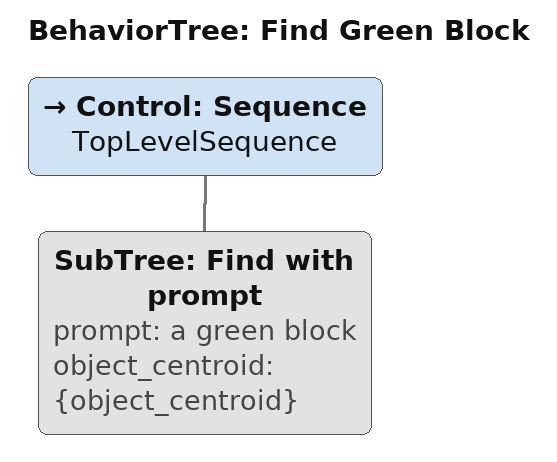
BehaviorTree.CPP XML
<?xml version="1.0" encoding="UTF-8" ?>
<root BTCPP_format="4" main_tree_to_execute="Find Green Block">
  <BehaviorTree ID="Find Green Block" _description="">
    <Control ID="Sequence" name="TopLevelSequence">
      <SubTree
        ID="Find with prompt"
        prompt="a green block"
        object_centroid="{object_centroid}"
      />
    </Control>
  </BehaviorTree>
</root>
